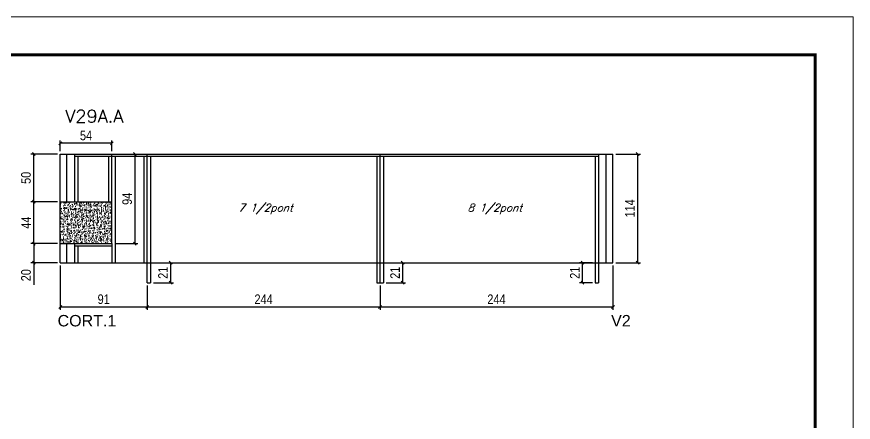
# Model space of a CAD drawing. Extents: x 0 to 6325, y 10169 to 19307.
# Drawn here: x 608 to 1485, y 13090 to 13516 of the extents above; entities that cross this region are included whole.
import ezdxf

# ---------------------------------------------------------------- set-up
doc = ezdxf.new("R2010")
doc.units = 0
doc.linetypes.add('DASHED', pattern=[0.75, 0.5, -0.25])
for name, color, linetype in [('1', 1, 'Continuous'), ('5', 5, 'Continuous'), ('COTA', 241, 'Continuous'), ('Painéis', 200, 'Continuous'), ('SARR_2.2x7', 40, 'Continuous'), ('SARR_3.5x7', 81, 'Continuous'), ('texto', 7, 'Continuous')]:
    doc.layers.add(name, color=color, linetype=linetype)
for name, color, linetype, lineweight in [('Folhas', 255, 'Continuous', 9), ('SARRAFO DE PRESSAO', 251, 'DASHED', 9), ('Texto Seção', 7, 'Continuous', 15)]:
    doc.layers.add(name, color=color, linetype=linetype, lineweight=lineweight)
doc.styles.add('COTA TECNICA', font='techl___.ttf', dxfattribs={"height": 10})
doc.styles.add('REGUA-120', font='ROMANS.shx', dxfattribs={"height": 15})
doc.styles.add('Romans', font='romans.shx')
doc.styles.get("Standard").update_dxf_attribs({"font": 'arial.ttf'})
doc.dimstyles.new('PAINEL', dxfattribs={"dimtxt": 10, "dimasz": 3, "dimexe": 3, "dimexo": 3, "dimgap": 3, "dimtad": 1, "dimdec": 1, "dimzin": 12, "dimdsep": 46, "dimtxsty": 'COTA TECNICA', "dimblk1": 'OBLIQUE', "dimblk2": 'OBLIQUE', "dimsah": 1, "dimcen": 0.9, "dimclrd": 4, "dimclre": 4, "dimclrt": 240, "dimadec": 1, "dimazin": 3, "dimtfac": 1, "dimtdec": 1, "dimtmove": 0, "dimatfit": 3, "dimfxl": 1, "dimtolj": 1, "dimtzin": 12, "dimarcsym": 0})

# ---------------------------------------------------------------- blocks, each defined once
blk = doc.blocks.new('9999999999')
at = {"layer": 'Folhas'}
blk.add_lwpolyline([(98138.98, 34190.21), (99623.98, 34190.21), (99623.98, 35240.21), (98138.98, 35240.21)], close=True, dxfattribs=at)
at = {"layer": 'Folhas', "color": 30, "const_width": 3}
blk.add_lwpolyline([(98213.98, 34230.21), (99583.98, 34230.21), (99583.98, 35200.21), (98213.98, 35200.21)], close=True, dxfattribs=at)
blk = doc.blocks.new('_Oblique')
at = {"layer": '1', "color": 0, "lineweight": -2}
blk.add_line((-0.5, -0.5), (0.5, 0.5), dxfattribs=at)
blk = doc.blocks.new('*D285')
at = {"layer": 'COTA', "color": 4, "linetype": 'ByBlock', "lineweight": -2, "transparency": 16777216}
for p, q in [((654.12, 13254.74), (654.12, 13208.4)), ((745.12, 13233.74), (745.12, 13208.4)), ((654.12, 13211.4), (745.12, 13211.4))]:
    blk.add_line(p, q, dxfattribs=at)
at = {"layer": 'Defpoints', "color": 0, "linetype": 'ByBlock', "transparency": 16777216}
for p in [(654.12, 13257.74), (745.12, 13236.74), (745.12, 13211.4)]:
    blk.add_point(p, dxfattribs=at)
at = {"layer": 'COTA', "color": 4, "linetype": 'ByBlock', "lineweight": -2, "transparency": 16777216, "xscale": 3, "yscale": 3, "zscale": 3, "rotation": 180}
blk.add_blockref('_Oblique', (654.12, 13211.4), dxfattribs=at)
at = {"layer": 'COTA', "color": 4, "linetype": 'ByBlock', "lineweight": -2, "transparency": 16777216, "xscale": 3, "yscale": 3, "zscale": 3}
blk.add_blockref('_Oblique', (745.12, 13211.4), dxfattribs=at)
at = {"layer": 'COTA', "color": 240, "linetype": 'ByBlock', "transparency": 16777216, "insert": (699.62, 13219.48), "char_height": 10, "attachment_point": 5, "style": 'COTA TECNICA'}
blk.add_mtext('\\A1;91', dxfattribs=at)
blk = doc.blocks.new('*D725')
at = {"layer": 'COTA', "color": 4, "lineweight": -2, "transparency": 16777216}
for p, q in [((745.12, 13233.74), (745.12, 13208.4)), ((989.16, 13233.74), (989.16, 13208.4)), ((745.12, 13211.4), (989.16, 13211.4))]:
    blk.add_line(p, q, dxfattribs=at)
at = {"layer": 'Defpoints', "color": 0, "transparency": 16777216}
for p in [(745.12, 13236.74), (989.16, 13236.74), (989.16, 13211.4)]:
    blk.add_point(p, dxfattribs=at)
at = {"layer": 'COTA', "color": 4, "lineweight": -2, "transparency": 16777216, "xscale": 3, "yscale": 3, "zscale": 3, "rotation": 180}
blk.add_blockref('_Oblique', (745.12, 13211.4), dxfattribs=at)
at = {"layer": 'COTA', "color": 4, "lineweight": -2, "transparency": 16777216, "xscale": 3, "yscale": 3, "zscale": 3}
blk.add_blockref('_Oblique', (989.16, 13211.4), dxfattribs=at)
at = {"layer": 'COTA', "color": 240, "transparency": 16777216, "insert": (867.14, 13219.47), "char_height": 10, "attachment_point": 5, "style": 'COTA TECNICA'}
blk.add_mtext('\\A1;244', dxfattribs=at)
blk = doc.blocks.new('*D726')
at = {"layer": 'COTA', "color": 4, "lineweight": -2, "transparency": 16777216}
for p, q in [((1233.16, 13254.74), (1233.16, 13208.4)), ((989.16, 13233.74), (989.16, 13208.4)), ((989.16, 13211.4), (1233.16, 13211.4))]:
    blk.add_line(p, q, dxfattribs=at)
at = {"layer": 'Defpoints', "color": 0, "transparency": 16777216}
for p in [(1233.16, 13257.74), (989.16, 13236.74), (1233.16, 13211.4)]:
    blk.add_point(p, dxfattribs=at)
at = {"layer": 'COTA', "color": 4, "lineweight": -2, "transparency": 16777216, "xscale": 3, "yscale": 3, "zscale": 3, "rotation": 180}
blk.add_blockref('_Oblique', (989.16, 13211.4), dxfattribs=at)
at = {"layer": 'COTA', "color": 4, "lineweight": -2, "transparency": 16777216, "xscale": 3, "yscale": 3, "zscale": 3}
blk.add_blockref('_Oblique', (1233.16, 13211.4), dxfattribs=at)
at = {"layer": 'COTA', "color": 240, "transparency": 16777216, "insert": (1111.16, 13219.47), "char_height": 10, "attachment_point": 5, "style": 'COTA TECNICA'}
blk.add_mtext('\\A1;244', dxfattribs=at)
blk = doc.blocks.new('*D727')
at = {"layer": 'COTA', "color": 4, "lineweight": -2, "transparency": 16777216}
for p, q in [((654.12, 13374.74), (654.12, 13386)), ((708.12, 13374.74), (708.12, 13386)), ((708.12, 13383), (654.12, 13383))]:
    blk.add_line(p, q, dxfattribs=at)
at = {"layer": 'Defpoints', "color": 0, "transparency": 16777216}
for p in [(654.12, 13383), (654.12, 13371.74), (708.12, 13371.74)]:
    blk.add_point(p, dxfattribs=at)
at = {"layer": 'COTA', "color": 4, "lineweight": -2, "transparency": 16777216, "xscale": 3, "yscale": 3, "zscale": 3, "rotation": 180}
blk.add_blockref('_Oblique', (654.12, 13383), dxfattribs=at)
at = {"layer": 'COTA', "color": 4, "lineweight": -2, "transparency": 16777216, "xscale": 3, "yscale": 3, "zscale": 3}
blk.add_blockref('_Oblique', (708.12, 13383), dxfattribs=at)
at = {"layer": 'COTA', "color": 240, "transparency": 16777216, "insert": (681.12, 13391.11), "char_height": 10, "attachment_point": 5, "style": 'COTA TECNICA'}
blk.add_mtext('\\A1;54', dxfattribs=at)
blk = doc.blocks.new('*D728')
at = {"layer": 'COTA', "color": 4, "lineweight": -2, "transparency": 16777216}
for p, q in [((711.12, 13371.74), (735.3, 13371.74)), ((732.3, 13371.74), (732.3, 13277.74)), ((711.12, 13277.74), (735.3, 13277.74))]:
    blk.add_line(p, q, dxfattribs=at)
at = {"layer": 'Defpoints', "color": 0, "transparency": 16777216}
for p in [(708.12, 13371.74), (708.12, 13277.74), (732.3, 13277.74)]:
    blk.add_point(p, dxfattribs=at)
at = {"layer": 'COTA', "color": 4, "lineweight": -2, "transparency": 16777216, "xscale": 3, "yscale": 3, "zscale": 3}
for p, rotation in [((732.3, 13371.74), 90), ((732.3, 13277.74), 270)]:
    blk.add_blockref('_Oblique', p, dxfattribs=dict(at, rotation=rotation))
at = {"layer": 'COTA', "color": 240, "transparency": 16777216, "insert": (724.2, 13324.74), "char_height": 10, "attachment_point": 5, "rotation": 90, "style": 'COTA TECNICA'}
blk.add_mtext('\\A1;94', dxfattribs=at)
blk = doc.blocks.new('*D810')
at = {"layer": 'COTA', "color": 4, "lineweight": -2, "transparency": 16777216}
for p, q in [((651.12, 13277.74), (623.34, 13277.74)), ((626.34, 13277.74), (626.34, 13257.74)), ((651.12, 13257.74), (623.34, 13257.74)), ((626.34, 13257.74), (626.34, 13234.53))]:
    blk.add_line(p, q, dxfattribs=at)
at = {"layer": 'Defpoints', "color": 0, "transparency": 16777216}
for p in [(654.12, 13277.74), (626.34, 13257.74), (654.12, 13257.74)]:
    blk.add_point(p, dxfattribs=at)
at = {"layer": 'COTA', "color": 4, "lineweight": -2, "transparency": 16777216, "xscale": 3, "yscale": 3, "zscale": 3}
for p, rotation in [((626.34, 13277.74), 90), ((626.34, 13257.74), 270)]:
    blk.add_blockref('_Oblique', p, dxfattribs=dict(at, rotation=rotation))
at = {"layer": 'COTA', "color": 240, "transparency": 16777216, "insert": (618.24, 13244.63), "char_height": 10, "attachment_point": 5, "rotation": 90, "style": 'COTA TECNICA'}
blk.add_mtext('\\A1;20', dxfattribs=at)
blk = doc.blocks.new('*D811')
at = {"layer": 'COTA', "color": 4, "lineweight": -2, "transparency": 16777216}
for p, q in [((651.12, 13321.74), (623.34, 13321.74)), ((626.34, 13277.74), (626.34, 13321.74)), ((651.12, 13277.74), (623.34, 13277.74))]:
    blk.add_line(p, q, dxfattribs=at)
at = {"layer": 'Defpoints', "color": 0, "transparency": 16777216}
for p in [(626.34, 13321.74), (654.12, 13321.74), (654.12, 13277.74)]:
    blk.add_point(p, dxfattribs=at)
at = {"layer": 'COTA', "color": 4, "lineweight": -2, "transparency": 16777216, "xscale": 3, "yscale": 3, "zscale": 3}
for p, rotation in [((626.34, 13321.74), 90), ((626.34, 13277.74), 270)]:
    blk.add_blockref('_Oblique', p, dxfattribs=dict(at, rotation=rotation))
at = {"layer": 'COTA', "color": 240, "transparency": 16777216, "insert": (618.27, 13299.74), "char_height": 10, "attachment_point": 5, "rotation": 90, "style": 'COTA TECNICA'}
blk.add_mtext('\\A1;44', dxfattribs=at)
blk = doc.blocks.new('*D812')
at = {"layer": 'COTA', "color": 4, "lineweight": -2, "transparency": 16777216}
for p, q in [((651.12, 13371.74), (623.34, 13371.74)), ((626.34, 13321.74), (626.34, 13371.74)), ((651.12, 13321.74), (623.34, 13321.74))]:
    blk.add_line(p, q, dxfattribs=at)
at = {"layer": 'Defpoints', "color": 0, "transparency": 16777216}
for p in [(626.34, 13371.74), (654.12, 13371.74), (654.12, 13321.74)]:
    blk.add_point(p, dxfattribs=at)
at = {"layer": 'COTA', "color": 4, "lineweight": -2, "transparency": 16777216, "xscale": 3, "yscale": 3, "zscale": 3}
for p, rotation in [((626.34, 13371.74), 90), ((626.34, 13321.74), 270)]:
    blk.add_blockref('_Oblique', p, dxfattribs=dict(at, rotation=rotation))
at = {"layer": 'COTA', "color": 240, "transparency": 16777216, "insert": (618.23, 13346.74), "char_height": 10, "attachment_point": 5, "rotation": 90, "style": 'COTA TECNICA'}
blk.add_mtext('\\A1;50', dxfattribs=at)
blk = doc.blocks.new('*D813')
at = {"layer": 'COTA', "color": 4, "lineweight": -2, "transparency": 16777216}
for p, q in [((1236.16, 13371.74), (1262.03, 13371.74)), ((1259.03, 13371.74), (1259.03, 13257.74)), ((1236.16, 13257.74), (1262.03, 13257.74))]:
    blk.add_line(p, q, dxfattribs=at)
at = {"layer": 'Defpoints', "color": 0, "transparency": 16777216}
for p in [(1233.16, 13371.74), (1233.16, 13257.74), (1259.03, 13257.74)]:
    blk.add_point(p, dxfattribs=at)
at = {"layer": 'COTA', "color": 4, "lineweight": -2, "transparency": 16777216, "xscale": 3, "yscale": 3, "zscale": 3}
for p, rotation in [((1259.03, 13371.74), 90), ((1259.03, 13257.74), 270)]:
    blk.add_blockref('_Oblique', p, dxfattribs=dict(at, rotation=rotation))
at = {"layer": 'COTA', "color": 240, "transparency": 16777216, "insert": (1250.95, 13314.74), "char_height": 10, "attachment_point": 5, "rotation": 90, "style": 'COTA TECNICA'}
blk.add_mtext('\\A1;114', dxfattribs=at)
blk = doc.blocks.new('*D814')
at = {"layer": 'COTA', "color": 4, "lineweight": -2, "transparency": 16777216}
for p, q in [((995.66, 13257.74), (1015.95, 13257.74)), ((1012.95, 13236.74), (1012.95, 13257.74)), ((995.66, 13236.74), (1015.95, 13236.74))]:
    blk.add_line(p, q, dxfattribs=at)
at = {"layer": 'Defpoints', "color": 0, "transparency": 16777216}
for p in [(992.66, 13257.74), (1012.95, 13257.74), (992.66, 13236.74)]:
    blk.add_point(p, dxfattribs=at)
at = {"layer": 'COTA', "color": 4, "lineweight": -2, "transparency": 16777216, "xscale": 3, "yscale": 3, "zscale": 3}
for p, rotation in [((1012.95, 13257.74), 90), ((1012.95, 13236.74), 270)]:
    blk.add_blockref('_Oblique', p, dxfattribs=dict(at, rotation=rotation))
at = {"layer": 'COTA', "color": 240, "transparency": 16777216, "insert": (1004.9, 13247.24), "char_height": 10, "attachment_point": 5, "rotation": 90, "style": 'COTA TECNICA'}
blk.add_mtext('\\A1;21', dxfattribs=at)
blk = doc.blocks.new('*D815')
at = {"layer": 'COTA', "color": 4, "lineweight": -2, "transparency": 16777216}
for p, q in [((1211.66, 13257.74), (1198.3, 13257.74)), ((1201.3, 13236.74), (1201.3, 13257.74)), ((1211.66, 13236.74), (1198.3, 13236.74))]:
    blk.add_line(p, q, dxfattribs=at)
at = {"layer": 'Defpoints', "color": 0, "transparency": 16777216}
for p in [(1201.3, 13257.74), (1214.66, 13257.74), (1214.66, 13236.74)]:
    blk.add_point(p, dxfattribs=at)
at = {"layer": 'COTA', "color": 4, "lineweight": -2, "transparency": 16777216, "xscale": 3, "yscale": 3, "zscale": 3}
for p, rotation in [((1201.3, 13257.74), 90), ((1201.3, 13236.74), 270)]:
    blk.add_blockref('_Oblique', p, dxfattribs=dict(at, rotation=rotation))
at = {"layer": 'COTA', "color": 240, "transparency": 16777216, "insert": (1193.24, 13247.24), "char_height": 10, "attachment_point": 5, "rotation": 90, "style": 'COTA TECNICA'}
blk.add_mtext('\\A1;21', dxfattribs=at)
blk = doc.blocks.new('*D816')
at = {"layer": 'COTA', "color": 4, "lineweight": -2, "transparency": 16777216}
for p, q in [((751.62, 13257.74), (772.8, 13257.74)), ((769.8, 13236.74), (769.8, 13257.74)), ((751.62, 13236.74), (772.8, 13236.74))]:
    blk.add_line(p, q, dxfattribs=at)
at = {"layer": 'Defpoints', "color": 0, "transparency": 16777216}
for p in [(748.62, 13257.74), (769.8, 13257.74), (748.62, 13236.74)]:
    blk.add_point(p, dxfattribs=at)
at = {"layer": 'COTA', "color": 4, "lineweight": -2, "transparency": 16777216, "xscale": 3, "yscale": 3, "zscale": 3}
for p, rotation in [((769.8, 13257.74), 90), ((769.8, 13236.74), 270)]:
    blk.add_blockref('_Oblique', p, dxfattribs=dict(at, rotation=rotation))
at = {"layer": 'COTA', "color": 240, "transparency": 16777216, "insert": (761.74, 13247.24), "char_height": 10, "attachment_point": 5, "rotation": 90, "style": 'COTA TECNICA'}
blk.add_mtext('\\A1;21', dxfattribs=at)

msp = doc.modelspace()

# ---------------------------------------------------------------- hatches: boundary and pattern name
at = {"layer": 'COTA'}
h = msp.add_hatch(dxfattribs=at)
h.set_pattern_fill('AR-CONC', color=241, scale=0.03)
h.set_pattern_definition([(50, (-4633.729, -3235.792), (5.4655401, -0.4781726), [0.5715, -6.2865]), (355, (-4633.729, -3235.792), (-1.0573026, 5.7317054), [0.4572, -5.0292175]), (100.451445, (-4633.2735, -3235.832), (4.4082374, 5.2535326), [0.4857003, -5.3427073]), (46.1842, (-4633.729, -3234.268), (8.1323712, -1.2612698), [0.85725, -9.42975]), (96.63556, (-4633.051, -3234.373), (7.122124, 7.4227837), [0.7285507, -8.0140682]), (351.18415, (-4633.729, -3234.268), (7.122124, 7.4227837), [0.685799, -7.543792]), (21, (-4632.967, -3234.649), (4.5484317, -3.067956), [0.5715, -6.2865]), (326, (-4632.967, -3234.649), (1.8540609, 5.525639), [0.4572, -5.0292]), (71.451445, (-4632.588, -3234.905), (6.4024926, 2.457683), [0.4857003, -5.3426981]), (37.5, (-4633.729, -3235.7922), (0.0926581, 2.53665117), [0, -4.96824, 0, -5.1054, 0, -5.04825]), (7.5, (-4633.729, -3235.7922), (2.00458988, 3.00541724), [0, -2.91084, 0, -4.85394, 0, -1.92405]), (327.5, (-4635.4282, -3235.7922), (4.06771786, -0.17186232), [0, -1.905, 0, -5.9436, 0, -7.8867]), (317.5, (-4636.1902, -3235.792), (4.44387544, 0.7627947), [0, -2.4765, 0, -3.94716, 0, -5.6007])])
h.paths.add_polyline_path([(654.12, 13321.74), (654.12, 13277.74), (708.12, 13277.74), (708.12, 13321.74)])

# ---------------------------------------------------------------- linework, layer by layer
for p, q in [((654.12, 13277.74), (654.12, 13321.74)), ((708.12, 13277.74), (708.12, 13257.74)), ((745.12, 13236.74), (748.62, 13236.74)), ((985.66, 13236.74), (992.66, 13236.74))]:
    msp.add_line(p, q, dxfattribs=at)
at = {"layer": 'Painéis', "linetype": 'ByBlock'}
for p, q in [((654.12, 13371.74), (1233.16, 13371.74)), ((654.12, 13321.74), (654.12, 13371.74)), ((708.12, 13277.74), (708.12, 13371.74)), ((745.12, 13236.74), (745.12, 13371.74)), ((989.16, 13236.74), (989.16, 13371.74)), ((1233.16, 13257.74), (1233.16, 13371.74)), ((654.12, 13321.74), (708.12, 13321.74)), ((654.12, 13257.74), (654.12, 13277.74)), ((654.12, 13277.74), (708.12, 13277.74)), ((654.12, 13257.74), (1233.16, 13257.74))]:
    msp.add_line(p, q, dxfattribs=at)
at = {"layer": 'SARR_2.2x7', "linetype": 'Continuous'}
for p, q in [((661.12, 13321.74), (661.12, 13371.74)), ((669.12, 13369.54), (708.12, 13369.54)), ((708.12, 13369.54), (745.12, 13369.54)), ((745.12, 13369.54), (989.16, 13369.54)), ((989.16, 13369.54), (1218.16, 13369.54)), ((1226.16, 13257.74), (1226.16, 13371.74)), ((661.12, 13257.74), (661.12, 13277.74)), ((669.12, 13275.54), (708.12, 13275.54))]:
    msp.add_line(p, q, dxfattribs=at)
at = {"layer": 'SARR_3.5x7'}
for p, q in [((669.12, 13371.74), (669.12, 13321.74)), ((672.62, 13369.54), (672.62, 13321.74)), ((704.62, 13369.54), (704.62, 13321.74)), ((711.62, 13369.54), (711.62, 13257.74)), ((741.62, 13369.54), (741.62, 13257.74)), ((748.62, 13369.54), (748.62, 13236.74)), ((985.66, 13369.54), (985.66, 13236.74)), ((992.66, 13369.54), (992.66, 13236.74)), ((1214.66, 13369.54), (1214.66, 13236.74)), ((1218.16, 13371.74), (1218.16, 13236.74)), ((669.12, 13277.74), (669.12, 13257.74)), ((672.62, 13275.54), (672.62, 13257.74)), ((669.12, 13257.74), (672.62, 13257.74)), ((1214.66, 13236.74), (1218.16, 13236.74))]:
    msp.add_line(p, q, dxfattribs=at)

# ---------------------------------------------------------------- block references
at = {"layer": 'SARRAFO DE PRESSAO', "color": 6, "linetype": 'ByBlock'}
msp.add_blockref('9999999999', (-98138.98, -21724.51), dxfattribs=at)

# ---------------------------------------------------------------- texts
at = {"layer": '5', "linetype": 'Continuous'}
for s, p in [('CORT.1', (651.33, 13190.95)), ('V2', (1231.27, 13190.95))]:
    msp.add_text(s, height=12, rotation=0.00004, dxfattribs=at).set_placement(p)
at = {"layer": 'texto', "color": 2, "char_height": 8, "attachment_point": 5, "style": 'Romans'}
for s, insert in [('{\\Q19;\\C256;7 1/2pont}', (869.15, 13314.14)), ('{\\Q19;\\C256;8 1/2pont}', (1109.44, 13314.14))]:
    msp.add_mtext(s, dxfattribs=dict(at, insert=insert))
at = {"layer": 'Texto Seção', "style": 'REGUA-120', "width": 1.05}
msp.add_text('V29A.A', height=13, dxfattribs=at).set_placement((659.35, 13404.91))

# ---------------------------------------------------------------- dimensions: what is measured, and where the dimension line sits
at = {"layer": 'COTA'}
for base, p1, p2, angle, picture, middle in [((654.12, 13383), (708.12, 13371.74), (654.12, 13371.74), 180, '*D727', (681.12, 13391.11)), ((626.34, 13371.74), (654.12, 13321.74), (654.12, 13371.74), 90, '*D812', (618.23, 13346.74)), ((732.3, 13277.74), (708.12, 13371.74), (708.12, 13277.74), 90, '*D728', (724.2, 13324.74)), ((1259.03, 13257.74), (1233.16, 13371.74), (1233.16, 13257.74), 90, '*D813', (1250.95, 13314.74)), ((626.34, 13321.74), (654.12, 13277.74), (654.12, 13321.74), 90, '*D811', (618.27, 13299.74)), ((626.34, 13257.74), (654.12, 13277.74), (654.12, 13257.74), 90, '*D810', (618.24, 13244.63)), ((769.8, 13257.74), (748.62, 13236.74), (748.62, 13257.74), 90, '*D816', (761.74, 13247.24)), ((1012.95, 13257.74), (992.66, 13236.74), (992.66, 13257.74), 90, '*D814', (1004.9, 13247.24)), ((1201.3, 13257.74), (1214.66, 13236.74), (1214.66, 13257.74), 90, '*D815', (1193.24, 13247.24))]:
    dim = msp.add_linear_dim(base=base, p1=p1, p2=p2, angle=angle, dimstyle='PAINEL', dxfattribs=at)
    dim.commit()
    dim.dimension.update_dxf_attribs({"geometry": picture, "text_midpoint": middle})
at = {"layer": 'COTA', "linetype": 'ByBlock'}
dim = msp.add_linear_dim(base=(745.12, 13211.4), p1=(654.12, 13257.74), p2=(745.12, 13236.74), dimstyle='PAINEL', dxfattribs=at)
dim.commit()
dim.dimension.update_dxf_attribs({"geometry": '*D285', "text_midpoint": (699.62, 13219.48)})
at = {"layer": 'COTA'}
dim = msp.add_linear_dim(base=(1233.16, 13211.4), p1=(989.16, 13236.74), p2=(1233.16, 13257.74), dimstyle='PAINEL', override={"dimtmove": 1}, dxfattribs=at)
dim.commit()
dim.dimension.update_dxf_attribs({"geometry": '*D726', "text_midpoint": (1111.16, 13219.47)})
dim = msp.add_linear_dim(base=(989.16, 13211.4), p1=(745.12, 13236.74), p2=(989.16, 13236.74), dimstyle='PAINEL', dxfattribs=at)
dim.commit()
dim.dimension.update_dxf_attribs({"geometry": '*D725', "text_midpoint": (867.14, 13219.47)})

doc.saveas('drawing.dxf')
